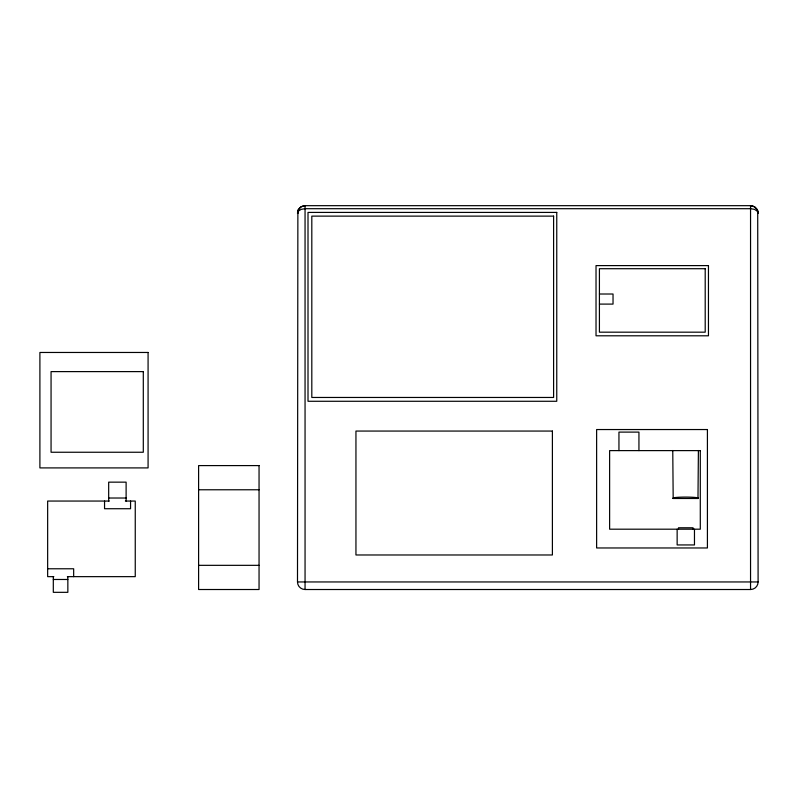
<?xml version="1.0" encoding="UTF-8"?>
<svg xmlns="http://www.w3.org/2000/svg" width="798" height="798" viewBox="0 0 798 798"><rect width="100%" height="100%" fill="white"/><g stroke="black" fill="none" stroke-linecap="round" stroke-linejoin="round"><path stroke-width="1.2" d="M672.764 450.611L673.183 498.481L697.981 498.481L698.4 450.611A12.848 1.107 0 0 0 698.38 450.511M298.322 209.754L301.115 206.782L305.055 205.675L750.699 205.675L754.489 206.782L757.272 209.754A6.274 5.367 -0.6 0 1 757.711 210.792L758.1 581.951A7.551 7.551 0 0 1 750.549 589.513L305.055 589.513A7.551 7.551 0 0 1 297.494 581.951L297.873 210.792A6.274 5.396 3.4 0 1 298.312 209.754M298.033 213.236L297.494 213.236L297.873 211.779A6.274 3.252 -0.4 0 1 298.262 211.131M298.322 211.151L301.115 209.365L305.055 208.697L750.699 208.697L754.489 209.365L757.272 211.151M757.811 213.236L757.721 211.779A6.274 3.252 0.4 0 0 757.332 211.131M599.418 294.013L613.034 294.013L613.034 304.098L599.418 304.098M198.602 489.773L259.051 489.773M108.678 498.022L126.114 498.022M109.336 501.054L47.651 501.054L47.651 576.645L53.825 576.645M125.376 501.054L135.251 501.054L135.251 576.645L67.391 576.645M198.602 565.333L259.051 565.333M47.651 568.775L73.665 568.775L73.665 576.645M53.306 579.478L67.85 579.478M297.494 581.951L758.1 581.951M750.549 589.513L750.549 205.675A7.551 7.551 0 0 1 758.1 213.236M694.469 529.194L694.469 544.944L677.143 544.944L677.143 529.194M693.033 529.194L693.033 527.777L678.49 527.777L678.49 529.194M638.939 450.611L638.939 432.107L618.949 432.107L618.949 450.611M305.055 589.513L305.055 205.675A7.551 7.551 0 0 0 297.494 213.236M130.563 501.054L130.563 508.725L104.548 508.725L104.548 501.054M126.114 501.054L126.114 482.152L108.678 482.152L108.678 501.054M67.85 576.645L67.85 592.325L53.306 592.325L53.306 576.645M672.734 450.611A12.848 1.107 0 0 1 672.794 450.511M673.233 497.882A12.848 1.107 0 0 1 689.033 497.124A12.848 1.107 0 0 1 697.981 498.481M673.183 498.481A12.848 1.107 0 0 1 672.904 498.371M556.755 212.418L308.008 212.418L308.008 401.274L556.755 401.274L556.755 212.418M553.603 216.128L311.809 216.128L311.809 397.464L553.603 397.464L553.603 216.128M708.454 265.604L596.026 265.604L596.026 335.798L708.454 335.798L708.454 265.604M705.203 268.707L599.418 268.707L599.418 332.177L705.203 332.177L705.203 268.707M148.079 352.467L39.9 352.467L39.9 467.907L148.079 467.907L148.079 352.467M143.301 371.609L51.062 371.609L51.062 452.247L143.301 452.247L143.301 371.609M707.417 429.543L596.625 429.543L596.625 547.967L707.417 547.967L707.417 429.543M552.396 431.06L355.948 431.06L355.948 554.979L552.396 554.979L552.396 431.06M700.295 450.611L609.622 450.611L609.622 529.194L700.295 529.194L700.295 450.611M259.051 465.593L198.602 465.593L198.602 589.513L259.051 589.513L259.051 465.593"/></g></svg>
